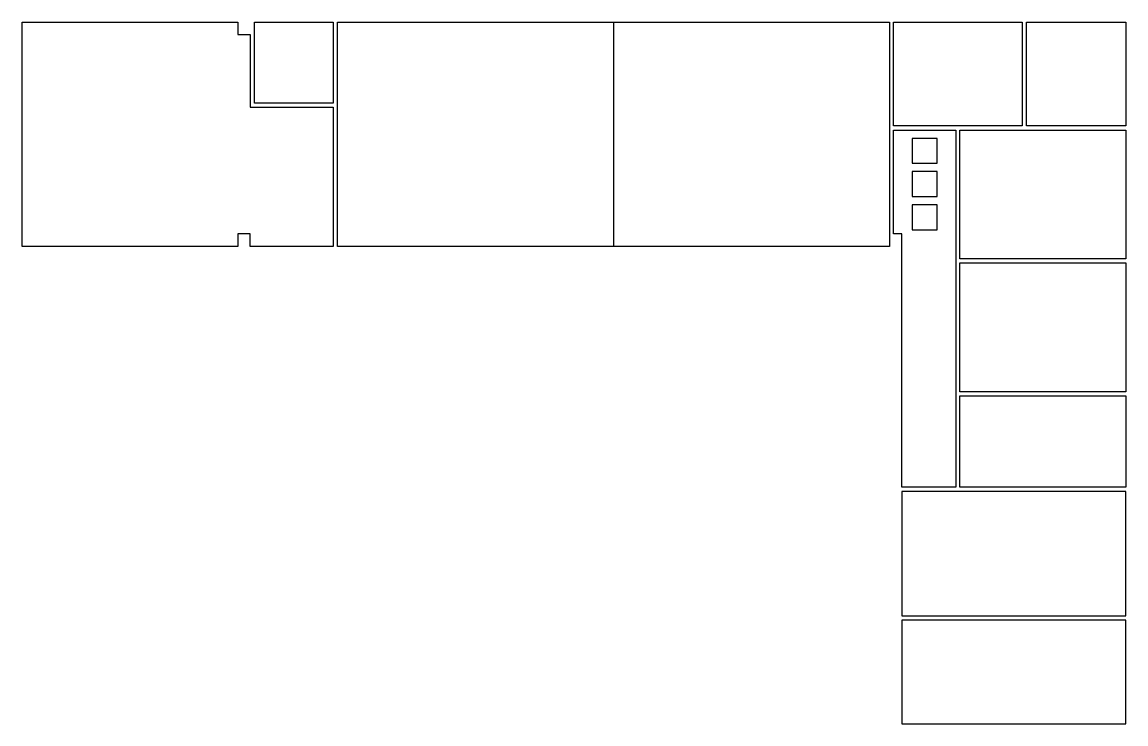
# Model space of a CAD drawing. Header units: metres. Extents: x 2994.6 to 3021.2, y 1954.4 to 1971.3.
import ezdxf

# ---------------------------------------------------------------- set-up
doc = ezdxf.new("R2010")
doc.units = ezdxf.units.M
doc.layers.add('AREE LEONARDO', color=7, linetype='Continuous')

msp = doc.modelspace()

# ---------------------------------------------------------------- linework, layer by layer
at = {"layer": 'AREE LEONARDO', "color": 5}
for points in [[(2999.754, 1971.343), (2999.754, 1971.043), (3000.054, 1971.043), (3000.054, 1969.293), (3002.054, 1969.293), (3002.054, 1965.943), (3000.054, 1965.943), (3000.054, 1966.243), (2999.754, 1966.243), (2999.754, 1965.943), (2994.554, 1965.943), (2994.554, 1971.343)], [(3002.154, 1971.343), (3008.804, 1971.343), (3008.804, 1965.943), (3002.154, 1965.943)], [(3008.814, 1971.343), (3015.454, 1971.343), (3015.454, 1965.943), (3008.814, 1965.943)], [(3015.554, 1968.743), (3017.054, 1968.743), (3017.054, 1960.143), (3015.754, 1960.143), (3015.754, 1966.243), (3015.554, 1966.243)], [(3017.154, 1968.743), (3021.154, 1968.743), (3021.154, 1965.643), (3017.154, 1965.643)], [(3017.154, 1965.543), (3021.154, 1965.543), (3021.154, 1962.443), (3017.154, 1962.443)], [(3021.154, 1960.043), (3015.754, 1960.043), (3015.754, 1957.043), (3021.154, 1957.043)], [(3021.154, 1956.943), (3015.754, 1956.943), (3015.754, 1954.443), (3021.154, 1954.443)]]:
    msp.add_lwpolyline(points, close=True, dxfattribs=at)
at = {"layer": 'AREE LEONARDO', "color": 3}
for points in [[(3000.154, 1971.343), (3002.054, 1971.343), (3002.054, 1969.393), (3000.154, 1969.393)], [(3015.554, 1971.343), (3018.654, 1971.343), (3018.654, 1968.843), (3015.554, 1968.843)], [(3018.754, 1971.343), (3021.154, 1971.343), (3021.154, 1968.843), (3018.754, 1968.843)], [(3017.154, 1962.343), (3021.154, 1962.343), (3021.154, 1960.143), (3017.154, 1960.143)]]:
    msp.add_lwpolyline(points, close=True, dxfattribs=at)
at = {"layer": 'AREE LEONARDO', "color": 1}
for points in [[(3016.004, 1967.943), (3016.604, 1967.943), (3016.604, 1968.543), (3016.004, 1968.543)], [(3016.004, 1967.143), (3016.604, 1967.143), (3016.604, 1967.743), (3016.004, 1967.743)], [(3016.004, 1966.343), (3016.604, 1966.343), (3016.604, 1966.943), (3016.004, 1966.943)]]:
    msp.add_lwpolyline(points, close=True, dxfattribs=at)

doc.saveas('drawing.dxf')
